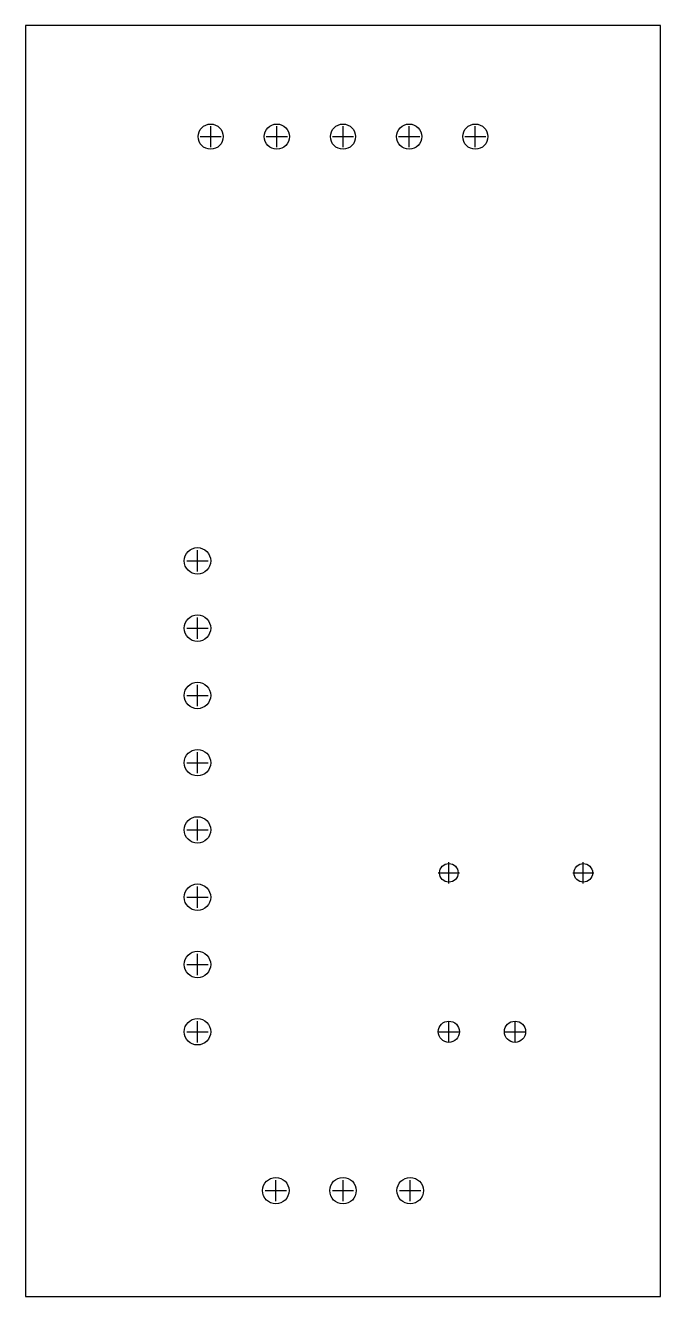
# Model space of a CAD drawing. Header units: millimetres. Extents: x 0 to 24, y 0 to 48.
import ezdxf

# ---------------------------------------------------------------- set-up
doc = ezdxf.new("R2010")
doc.units = ezdxf.units.MM
for name, color, linetype in [('DRILL_CENTERS', 1, 'Continuous'), ('DRILL_HOLES', 4, 'Continuous'), ('EDGE_CUTS', 3, 'Continuous')]:
    doc.layers.add(name, color=color, linetype=linetype)

msp = doc.modelspace()

# ---------------------------------------------------------------- linework, layer by layer
at = {"layer": 'DRILL_CENTERS'}
for p, q in [((7, 43.4), (7, 44.2)), ((9.5, 43.4), (9.5, 44.2)), ((12, 43.4), (12, 44.2)), ((14.5, 43.4), (14.5, 44.2)), ((17, 43.4), (17, 44.2)), ((6.6, 43.8), (7.4, 43.8)), ((9.1, 43.8), (9.9, 43.8)), ((11.6, 43.8), (12.4, 43.8)), ((14.1, 43.8), (14.9, 43.8)), ((16.6, 43.8), (17.4, 43.8)), ((6.5, 27.38), (6.5, 28.18)), ((6.1, 27.78), (6.9, 27.78)), ((6.5, 24.84), (6.5, 25.64)), ((6.1, 25.24), (6.9, 25.24)), ((6.5, 22.3), (6.5, 23.1)), ((6.1, 22.7), (6.9, 22.7)), ((6.1, 20.16), (6.9, 20.16)), ((6.5, 19.76), (6.5, 20.56)), ((6.5, 17.22), (6.5, 18.02)), ((6.1, 17.62), (6.9, 17.62)), ((16, 15.6), (16, 16.4)), ((21.08, 15.6), (21.08, 16.4)), ((15.6, 16), (16.4, 16)), ((20.68, 16), (21.48, 16)), ((6.5, 14.68), (6.5, 15.48)), ((6.1, 15.08), (6.9, 15.08)), ((6.1, 12.54), (6.9, 12.54)), ((6.5, 12.14), (6.5, 12.94)), ((6.5, 9.6), (6.5, 10.4)), ((16, 9.6), (16, 10.4)), ((18.5, 9.6), (18.5, 10.4)), ((6.1, 10), (6.9, 10)), ((15.6, 10), (16.4, 10)), ((18.1, 10), (18.9, 10)), ((9.46, 3.6), (9.46, 4.4)), ((12, 3.6), (12, 4.4)), ((14.54, 3.6), (14.54, 4.4)), ((9.06, 4), (9.86, 4)), ((11.6, 4), (12.4, 4)), ((14.14, 4), (14.94, 4))]:
    msp.add_line(p, q, dxfattribs=at)
at = {"layer": 'DRILL_HOLES'}
for centre, radius in [((7, 43.8), 0.475), ((9.5, 43.8), 0.475), ((12, 43.8), 0.475), ((14.5, 43.8), 0.475), ((17, 43.8), 0.475), ((6.5, 27.78), 0.5), ((6.5, 25.24), 0.5), ((6.5, 22.7), 0.5), ((6.5, 20.16), 0.5), ((6.5, 17.62), 0.5), ((16, 16), 0.35), ((21.08, 16), 0.35), ((6.5, 15.08), 0.5), ((6.5, 12.54), 0.5), ((6.5, 10), 0.5), ((16, 10), 0.4), ((18.5, 10), 0.4), ((9.46, 4), 0.5), ((12, 4), 0.5), ((14.54, 4), 0.5)]:
    msp.add_circle(centre, radius, dxfattribs=at)
at = {"layer": 'EDGE_CUTS'}
msp.add_lwpolyline([(0, 0), (24, 0), (24, 48), (0, 48)], close=True, dxfattribs=at)

doc.saveas('drawing.dxf')
